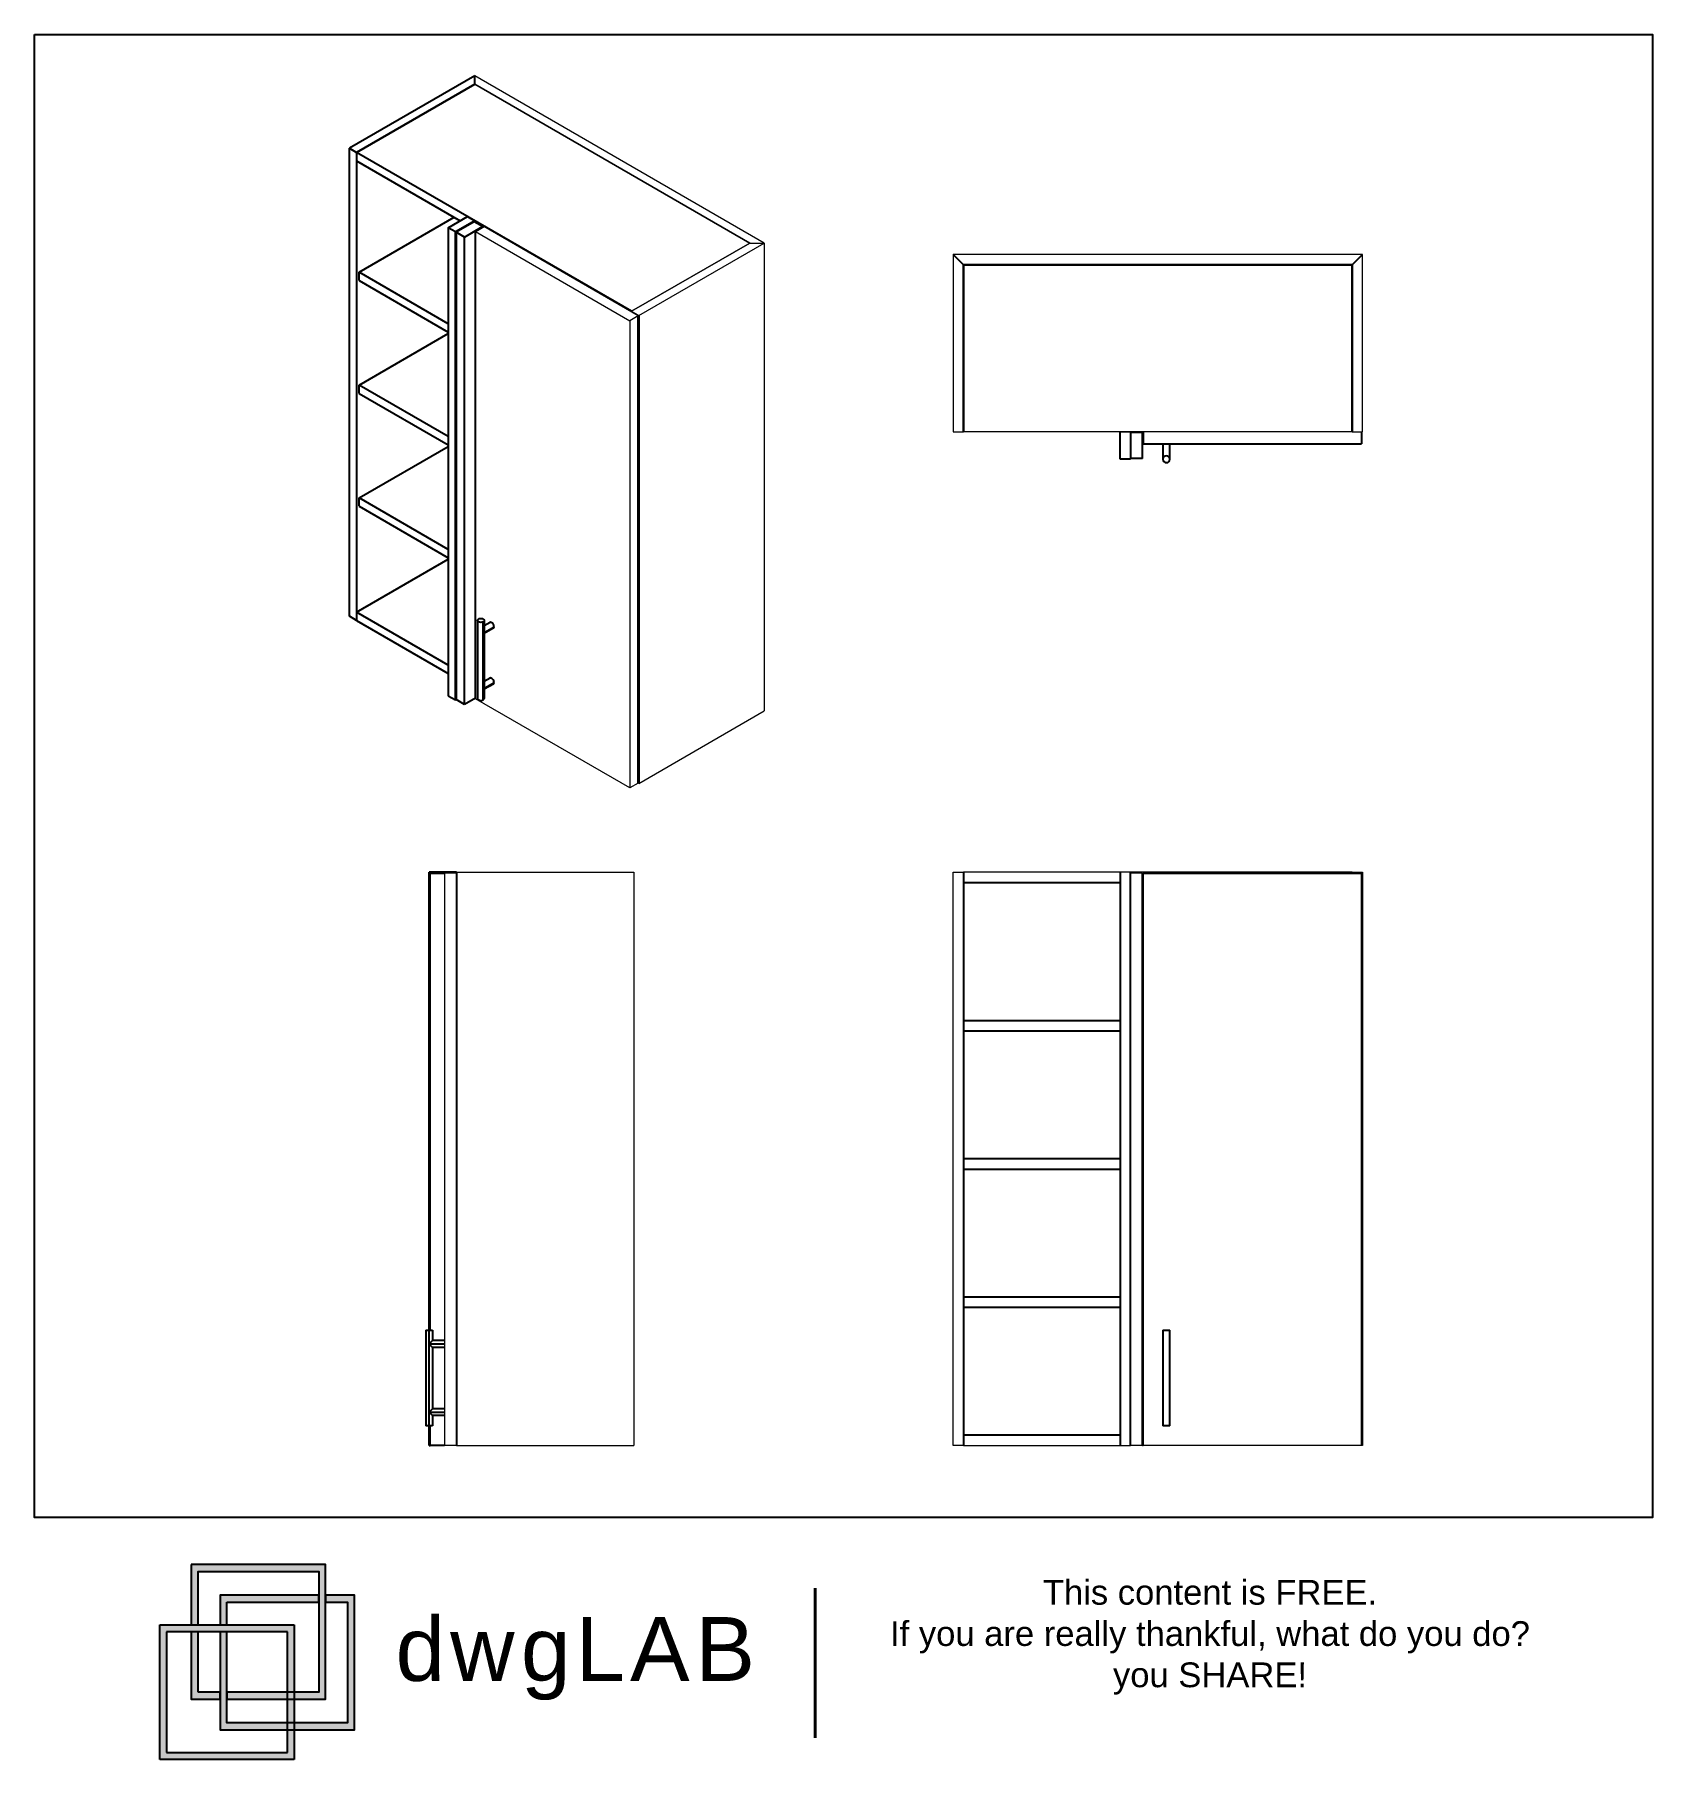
# Model space of a CAD drawing. Header units: inches. Extents: x 26.45 to 30.41, y 12.77 to 16.98.
import ezdxf

# ---------------------------------------------------------------- set-up
doc = ezdxf.new("R2010")
doc.units = ezdxf.units.IN
doc.header["$MEASUREMENT"] = 0
doc.layers.add('001_Dark_1 10', color=7, linetype='Continuous', lineweight=0)
doc.layers.add('002_Medium_1 30', color=252, linetype='Continuous')
doc.layers.add('003_Light_1 30', color=253, linetype='Continuous')
for name, color, linetype, plot in [('02', 251, 'Continuous', False), ('dwgLAB', 250, 'Continuous', False), ('Rectang.', 251, 'Continuous', False)]:
    doc.layers.add(name, color=color, linetype=linetype, plot=plot)
doc.styles.get("Standard").update_dxf_attribs({"font": 'arial.ttf'})

# ---------------------------------------------------------------- blocks, each defined once
blk = doc.blocks.new('DWGlab_ok')
at = {"layer": 'dwgLAB'}
h = blk.add_hatch(color=2, dxfattribs=at)
h.dxf.hatch_style = 2
h.paths.add_polyline_path([(0.0369, 0.2289), (0.0369, 0.158), (0.045, 0.158), (0.045, 0.2209), (0.1869, 0.2209), (0.1869, 0.079), (0.0788, 0.079), (0.0788, 0.0709), (0.1949, 0.0709), (0.1949, 0.2289)])
h = blk.add_hatch(color=13, dxfattribs=at)
h.dxf.hatch_style = 2
h.paths.add_polyline_path([(0.1949, 0.193), (0.1949, 0.1849), (0.2207, 0.1849), (0.2207, 0.0431), (0.0788, 0.0431), (0.0788, 0.1499), (0.0708, 0.1499), (0.0708, 0.035), (0.2287, 0.035), (0.2287, 0.193)])
h = blk.add_hatch(color=13, dxfattribs=at)
h.dxf.hatch_style = 2
h.paths.add_polyline_path([(0.0788, 0.1849), (0.1869, 0.1849), (0.1869, 0.193), (0.0708, 0.193), (0.0708, 0.158), (0.0788, 0.158)])
h = blk.add_hatch(color=155, dxfattribs=at)
h.dxf.hatch_style = 2
h.paths.add_polyline_path([(0.158, 0), (0, 0), (0, 0.158), (0.158, 0.158)])
h.paths.add_polyline_path([(0.0081, 0.0081), (0.1499, 0.0081), (0.1499, 0.1499), (0.0081, 0.1499)])
h = blk.add_hatch(color=2, dxfattribs=at)
h.dxf.hatch_style = 2
h.paths.add_polyline_path([(0.045, 0.079), (0.045, 0.1499), (0.0369, 0.1499), (0.0369, 0.0709), (0.0708, 0.0709), (0.0708, 0.079)])
at = {"layer": 'dwgLAB', "color": 155}
for p, q in [((0, 0), (0, 0.158)), ((0, 0.158), (0.158, 0.158)), ((0.1499, 0.1499), (0.0081, 0.1499)), ((0.0081, 0.1499), (0.0081, 0.0081)), ((0.1499, 0.0081), (0.1499, 0.1499)), ((0.158, 0.158), (0.158, 0)), ((0.158, 0), (0, 0)), ((0.0081, 0.0081), (0.1499, 0.0081))]:
    blk.add_line(p, q, dxfattribs=at)
at = {"layer": 'dwgLAB', "color": 2}
for points in [[(0.0369, 0.2289), (0.0369, 0.158), (0.045, 0.158), (0.045, 0.2209), (0.1869, 0.2209), (0.1869, 0.079), (0.0788, 0.079), (0.0788, 0.0709), (0.1949, 0.0709), (0.1949, 0.2289), (0.0369, 0.2289)], [(0.045, 0.079), (0.045, 0.1499), (0.0369, 0.1499), (0.0369, 0.0709), (0.0708, 0.0709), (0.0708, 0.079), (0.045, 0.079)]]:
    blk.add_lwpolyline(points, dxfattribs=at)
at = {"layer": 'dwgLAB', "color": 13}
for points in [[(0.1949, 0.193), (0.1949, 0.1849), (0.2207, 0.1849), (0.2207, 0.0431), (0.0788, 0.0431), (0.0788, 0.1499), (0.0708, 0.1499), (0.0708, 0.035), (0.2287, 0.035), (0.2287, 0.193), (0.1949, 0.193)], [(0.0788, 0.1849), (0.1869, 0.1849), (0.1869, 0.193), (0.0708, 0.193), (0.0708, 0.158), (0.0788, 0.158), (0.0788, 0.1849)]]:
    blk.add_lwpolyline(points, dxfattribs=at)
at = {"layer": 'dwgLAB', "color": 9, "linetype": 'Continuous', "lineweight": 40}
blk.add_lwpolyline([(0.7701, 0.0256), (0.7701, 0.2011)], dxfattribs=at)
at = {"layer": 'dwgLAB', "color": 7}
for s, width, heights, insert, char_height, attachment_point in [('{\\H0.91667x;\\C0;This content is FREE.\\PIf you are really thankful, what do you do? you SHARE!}', 0.805462, [0.5251], (1.2337, 0.2109), 0.031712, 2), ('{\\T1.1;dwgLAB}', 17.629903, [0], (0.277, 0.1673), 0.075, 1)]:
    blk.add_mtext_dynamic_manual_height_columns(s, width=width, gutter_width=12.5, heights=heights, dxfattribs=dict(at, insert=insert, char_height=char_height, attachment_point=attachment_point))

msp = doc.modelspace()

# ---------------------------------------------------------------- linework, layer by layer
at = {"layer": '001_Dark_1 10', "extrusion": (5.55112e-17, 0.816497, 0.57735)}
for p, q in [((28.2371, 16.473), (27.53, 16.8812)), ((28.2017, 16.473), (27.53, 16.8608)), ((27.53, 16.8608), (28.2017, 16.473)), ((27.5315, 16.5011), (27.9086, 16.2833)), ((27.9292, 16.2952), (27.5521, 16.513)), ((27.913, 16.3063), (28.2017, 16.473)), ((28.2017, 16.473), (27.913, 16.3063)), ((27.9307, 16.2961), (28.2371, 16.473)), ((28.2017, 16.473), (28.2371, 16.473)), ((28.2371, 16.473), (28.2371, 15.3299)), ((27.9292, 16.2952), (27.9086, 16.2833)), ((27.9086, 16.2833), (27.9086, 15.1419)), ((27.913, 16.3063), (27.9307, 16.2961)), ((27.913, 16.3046), (27.913, 16.3063)), ((27.913, 16.3046), (27.913, 16.3063)), ((27.9086, 15.1419), (27.5315, 15.3597)), ((27.9307, 15.153), (28.2371, 15.3299)), ((27.9292, 15.1538), (27.9086, 15.1419)), ((27.9307, 15.153), (27.9292, 15.1538))]:
    msp.add_line(p, q, dxfattribs=at)
at = {"layer": '001_Dark_1 10'}
for p, q in [((28.6984, 16.4449), (28.6984, 16.0116)), ((29.6984, 16.4449), (28.6984, 16.4449)), ((29.6984, 16.0116), (29.6984, 16.4449)), ((28.6984, 16.0116), (28.7234, 16.0116)), ((29.6734, 16.0116), (28.7234, 16.0116)), ((29.1068, 16.0116), (29.1318, 16.0116)), ((29.6734, 16.0116), (29.6984, 16.0116)), ((29.1609, 16.0095), (29.1318, 16.0095))]:
    msp.add_line(p, q, dxfattribs=at)
at = {"layer": '001_Dark_1 10', "extrusion": (0, 1, 0)}
for p, q in [((27.456, 14.9338), (27.456, 13.5359)), ((27.4852, 14.9338), (27.456, 14.9338)), ((27.4852, 14.9359), (27.9185, 14.9359)), ((27.9185, 14.9359), (27.9185, 13.5359)), ((28.6984, 13.5359), (28.6984, 14.9359)), ((28.6984, 14.9359), (28.7234, 14.9359)), ((29.1068, 14.9359), (28.7234, 14.9359)), ((29.1318, 14.9359), (29.1068, 14.9359)), ((29.6734, 14.9359), (29.1318, 14.9359)), ((29.1318, 14.9359), (29.1318, 13.5359)), ((29.1609, 14.9338), (29.1318, 14.9338)), ((29.6734, 14.9359), (29.6984, 14.9359)), ((29.6734, 14.9338), (29.6734, 14.9359)), ((29.6734, 14.9338), (29.6734, 14.9359)), ((29.6984, 14.9359), (29.6984, 13.5359)), ((27.4852, 13.5359), (27.456, 13.5359)), ((27.4852, 13.5359), (27.9185, 13.5359)), ((28.7234, 13.5359), (28.6984, 13.5359)), ((28.7234, 13.5359), (29.1068, 13.5359)), ((29.1068, 13.5359), (29.1318, 13.5359)), ((29.1609, 13.5359), (29.1318, 13.5359)), ((29.1609, 13.5359), (29.163, 13.5359)), ((29.6963, 13.5359), (29.163, 13.5359)), ((29.6984, 13.5359), (29.6963, 13.5359))]:
    msp.add_line(p, q, dxfattribs=at)
at = {"layer": '002_Medium_1 30', "extrusion": (5.55112e-17, 0.816497, 0.57735)}
for p, q in [((27.53, 16.8812), (27.2236, 16.7043)), ((27.53, 16.8608), (27.2413, 16.6941)), ((27.2413, 16.6941), (27.53, 16.8608)), ((27.53, 16.8608), (27.53, 16.8812)), ((27.2236, 15.5612), (27.2236, 16.7043)), ((27.2236, 16.7043), (27.2413, 16.6941)), ((27.2413, 16.6941), (27.2413, 15.551)), ((27.913, 16.3063), (27.2413, 16.6941)), ((27.2413, 16.6941), (27.2413, 16.6737)), ((27.2413, 16.6737), (27.4946, 16.5274)), ((27.2472, 16.4016), (27.4799, 16.5359)), ((27.4652, 16.5104), (27.5123, 16.5376)), ((27.53, 16.5274), (27.4829, 16.5002)), ((27.5285, 16.5249), (27.4843, 16.4994)), ((27.5123, 16.5376), (27.53, 16.5274)), ((27.5491, 16.513), (27.5285, 16.5249)), ((27.53, 16.524), (27.53, 16.5274)), ((27.4829, 16.5002), (27.4652, 16.5104)), ((27.4652, 16.5104), (27.4652, 15.3673)), ((27.4829, 15.3571), (27.4829, 16.5002)), ((27.4843, 16.4994), (27.4843, 15.358)), ((27.505, 16.4875), (27.4843, 16.4994)), ((27.505, 16.4875), (27.5491, 16.513)), ((27.505, 15.3461), (27.505, 16.4875)), ((27.5521, 16.513), (27.5315, 16.5011)), ((27.5315, 15.3597), (27.5315, 16.5011)), ((27.5491, 16.513), (27.5491, 16.5113)), ((27.2472, 16.3811), (27.2472, 16.4016)), ((27.4652, 16.2757), (27.2472, 16.4016)), ((27.2472, 16.3811), (27.4652, 16.2553)), ((27.2472, 16.126), (27.4652, 16.2519)), ((27.2472, 16.1056), (27.2472, 16.126)), ((27.4652, 16.0001), (27.2472, 16.126)), ((27.2472, 16.1056), (27.4652, 15.9797)), ((27.2472, 15.8504), (27.4652, 15.9763)), ((27.2472, 15.83), (27.2472, 15.8504)), ((27.4652, 15.7245), (27.2472, 15.8504)), ((27.2472, 15.83), (27.4652, 15.7041)), ((27.2413, 15.5714), (27.4652, 15.7007)), ((27.2413, 15.551), (27.2236, 15.5612)), ((27.2413, 15.5714), (27.2413, 15.551)), ((27.4652, 15.4422), (27.2413, 15.5714)), ((27.2413, 15.551), (27.4652, 15.4218)), ((27.5364, 15.551), (27.5364, 15.3605)), ((27.5531, 15.551), (27.5531, 15.5286)), ((27.5506, 15.5204), (27.5506, 15.5476)), ((27.5506, 15.5204), (27.5771, 15.5357)), ((27.5531, 15.519), (27.5506, 15.5204)), ((27.5506, 15.3843), (27.5506, 15.5204)), ((27.5671, 15.5463), (27.5531, 15.5383)), ((27.5754, 15.5319), (27.5531, 15.519)), ((27.5531, 15.519), (27.5531, 15.3925)), ((27.5506, 15.3843), (27.5771, 15.3996)), ((27.5531, 15.3829), (27.5506, 15.3843)), ((27.5506, 15.3571), (27.5506, 15.3843)), ((27.5671, 15.4103), (27.5531, 15.4022)), ((27.5754, 15.3958), (27.5531, 15.3829)), ((27.5531, 15.3829), (27.5531, 15.3605)), ((27.4652, 15.3673), (27.4829, 15.3571)), ((27.4829, 15.3571), (27.4843, 15.358)), ((27.505, 15.3461), (27.4843, 15.358)), ((27.5315, 15.3614), (27.505, 15.3461))]:
    msp.add_line(p, q, dxfattribs=at)
at = {"layer": '002_Medium_1 30'}
for p, q in [((29.1068, 15.9449), (29.1068, 16.0116)), ((29.1318, 16.0116), (29.1318, 15.9449)), ((29.163, 16.0116), (29.163, 15.9824)), ((29.6963, 16.0116), (29.6963, 15.9824)), ((29.1609, 15.947), (29.1609, 16.0095)), ((29.163, 15.9824), (29.6963, 15.9824)), ((29.2109, 15.9824), (29.2109, 15.9449)), ((29.2276, 15.9449), (29.2276, 15.9824)), ((29.1318, 15.9449), (29.1068, 15.9449)), ((29.1609, 15.947), (29.1318, 15.947))]:
    msp.add_line(p, q, dxfattribs=at)
at = {"layer": '002_Medium_1 30', "extrusion": (0, 1, 0)}
for p, q in [((27.4185, 13.8172), (27.4185, 14.9359)), ((27.4852, 14.9359), (27.4185, 14.9359)), ((27.4206, 13.8172), (27.4206, 14.9338)), ((27.4206, 14.9338), (27.456, 14.9338)), ((28.7234, 14.9359), (28.7234, 13.5359)), ((28.7234, 14.9359), (28.7234, 14.9109)), ((29.1068, 14.9359), (29.1068, 13.5359)), ((29.1318, 13.5359), (29.1318, 14.9359)), ((29.1609, 13.5359), (29.1609, 14.9338)), ((29.163, 13.5359), (29.163, 14.9338)), ((28.7234, 14.9109), (29.1068, 14.9109)), ((29.1609, 14.9109), (29.163, 14.9109)), ((29.1068, 14.5734), (28.7234, 14.5734)), ((28.7234, 14.5484), (29.1068, 14.5484)), ((29.163, 14.5734), (29.1609, 14.5734)), ((29.1609, 14.5484), (29.163, 14.5484)), ((29.1068, 14.2359), (28.7234, 14.2359)), ((28.7234, 14.2109), (29.1068, 14.2109)), ((29.163, 14.2359), (29.1609, 14.2359)), ((29.1609, 14.2109), (29.163, 14.2109)), ((29.1068, 13.8984), (28.7234, 13.8984)), ((28.7234, 13.8734), (29.1068, 13.8734)), ((29.163, 13.8984), (29.1609, 13.8984)), ((29.1609, 13.8734), (29.163, 13.8734)), ((27.4102, 13.8172), (27.4185, 13.8172)), ((27.4102, 13.8172), (27.4102, 13.5838)), ((27.4185, 13.7838), (27.4185, 13.8172)), ((27.4185, 13.8172), (27.4269, 13.8172)), ((27.4185, 13.7838), (27.4269, 13.7922)), ((27.4185, 13.7838), (27.456, 13.7838)), ((27.4269, 13.7755), (27.4185, 13.7838)), ((27.4185, 13.6172), (27.4185, 13.7838)), ((27.4269, 13.8172), (27.4269, 13.7922)), ((27.456, 13.7922), (27.4269, 13.7922)), ((29.2109, 13.8172), (29.2109, 13.7838)), ((29.2109, 13.8172), (29.2276, 13.8172)), ((29.2109, 13.7838), (29.2109, 13.6172)), ((29.2276, 13.7838), (29.2276, 13.8172)), ((29.2276, 13.6172), (29.2276, 13.7838)), ((27.456, 13.7755), (27.4269, 13.7755)), ((27.4269, 13.7755), (27.4269, 13.6255)), ((27.4185, 13.6172), (27.4269, 13.6255)), ((27.4185, 13.6172), (27.456, 13.6172)), ((27.4269, 13.6088), (27.4185, 13.6172)), ((27.4185, 13.5838), (27.4185, 13.6172)), ((27.456, 13.6255), (27.4269, 13.6255)), ((29.2109, 13.6172), (29.2109, 13.5838)), ((29.2276, 13.5838), (29.2276, 13.6172)), ((27.4185, 13.5838), (27.4102, 13.5838)), ((27.4269, 13.5838), (27.4185, 13.5838)), ((27.4185, 13.5359), (27.4185, 13.5838)), ((27.4206, 13.5359), (27.4206, 13.5838)), ((27.456, 13.6088), (27.4269, 13.6088)), ((27.4269, 13.6088), (27.4269, 13.5838)), ((29.2276, 13.5838), (29.2109, 13.5838)), ((27.4185, 13.5359), (27.4206, 13.5359)), ((27.456, 13.5359), (27.4206, 13.5359)), ((28.7234, 13.5609), (28.7234, 13.5359)), ((29.1068, 13.5609), (28.7234, 13.5609)), ((29.163, 13.5609), (29.1609, 13.5609))]:
    msp.add_line(p, q, dxfattribs=at)
at = {"layer": '002_Medium_1 30'}
for start, end in [(0, 180), (180, 0)]:
    msp.add_arc((29.2193, 15.9449), 0.00833, start, end, dxfattribs=at)
at = {"layer": '002_Medium_1 30', "extrusion": (2.08687e-17, -3.22142e-30, -1)}
for major_axis in [(-0.00833, 0), (0.00833, 0)]:
    msp.add_ellipse((27.5447, 15.551), major_axis=major_axis, ratio=0.57735, start_param=-2.356194, end_param=0.785398, dxfattribs=at)
at = {"layer": '002_Medium_1 30', "extrusion": (2.77556e-17, 4.80741e-17, -1)}
msp.add_ellipse((27.5447, 15.5238), major_axis=(-0.0059, -0.0102), ratio=0.57735, start_param=3.926991, end_param=4.712389, dxfattribs=at)
at = {"layer": '002_Medium_1 30'}
for centre, major_axis, start_param, end_param in [((27.5712, 15.5391), (-0.00417, 0.00722), -2.356194, 0), ((27.5712, 15.5391), (0.00417, -0.00722), 0, 0.785398), ((27.5712, 15.403), (-0.00417, 0.00722), -2.356194, 0), ((27.5712, 15.403), (0.00417, -0.00722), 0, 0.785398), ((27.5447, 15.3605), (-0.00833, 0), 0, 2.356194), ((27.5447, 15.3605), (0.00833, 0), -0.785398, 0)]:
    msp.add_ellipse(centre, major_axis=major_axis, ratio=0.57735, start_param=start_param, end_param=end_param, dxfattribs=at)
at = {"layer": '002_Medium_1 30', "extrusion": (1.07304e-16, 1.30344e-16, -1)}
msp.add_ellipse((27.5447, 15.3877), major_axis=(-0.0059, -0.0102), ratio=0.57735, start_param=3.926991, end_param=4.712389, dxfattribs=at)
at = {"layer": '003_Light_1 30'}
for p, q in [((28.7234, 16.4199), (28.6984, 16.4449)), ((29.6734, 16.4199), (29.6984, 16.4449)), ((28.7234, 16.4199), (28.7234, 16.0116)), ((29.6734, 16.4199), (28.7234, 16.4199)), ((28.7234, 16.4199), (29.6734, 16.4199)), ((28.7234, 16.0116), (28.7234, 16.4199)), ((29.6734, 16.0116), (29.6734, 16.4199)), ((29.6734, 16.4199), (29.6734, 16.0116))]:
    msp.add_line(p, q, dxfattribs=at)
at = {"layer": '003_Light_1 30', "extrusion": (5.55112e-17, 0.816497, 0.57735)}
for p, q in [((27.9292, 15.1538), (27.9292, 16.2952)), ((27.9307, 16.2961), (27.9307, 15.153))]:
    msp.add_line(p, q, dxfattribs=at)
at = {"layer": '003_Light_1 30', "extrusion": (0, 1, 0)}
for p, q in [((27.4852, 14.9359), (27.4852, 13.5359)), ((29.163, 14.9338), (29.6963, 14.9338)), ((29.6963, 14.9338), (29.6963, 13.5359))]:
    msp.add_line(p, q, dxfattribs=at)
at = {"layer": '02'}
msp.add_lwpolyline([(26.4544, 16.9823), (30.4069, 16.9823), (30.4069, 13.3597), (26.4544, 13.3597), (26.4544, 16.9823)], dxfattribs=at)
at = {"layer": 'Rectang.'}
msp.add_lwpolyline([(26.4544, 16.9823), (30.4069, 16.9823), (30.4069, 13.3597), (26.4544, 13.3597), (26.4544, 16.9823)], dxfattribs=at)

# ---------------------------------------------------------------- block references
at = {"layer": 'dwgLAB', "color": 0, "xscale": 2.079616230583596, "yscale": 2.079616230583596, "zscale": 2.079616230583596}
msp.add_blockref('DWGlab_ok', (26.7603, 12.7688), dxfattribs=at)

doc.saveas('drawing.dxf')
